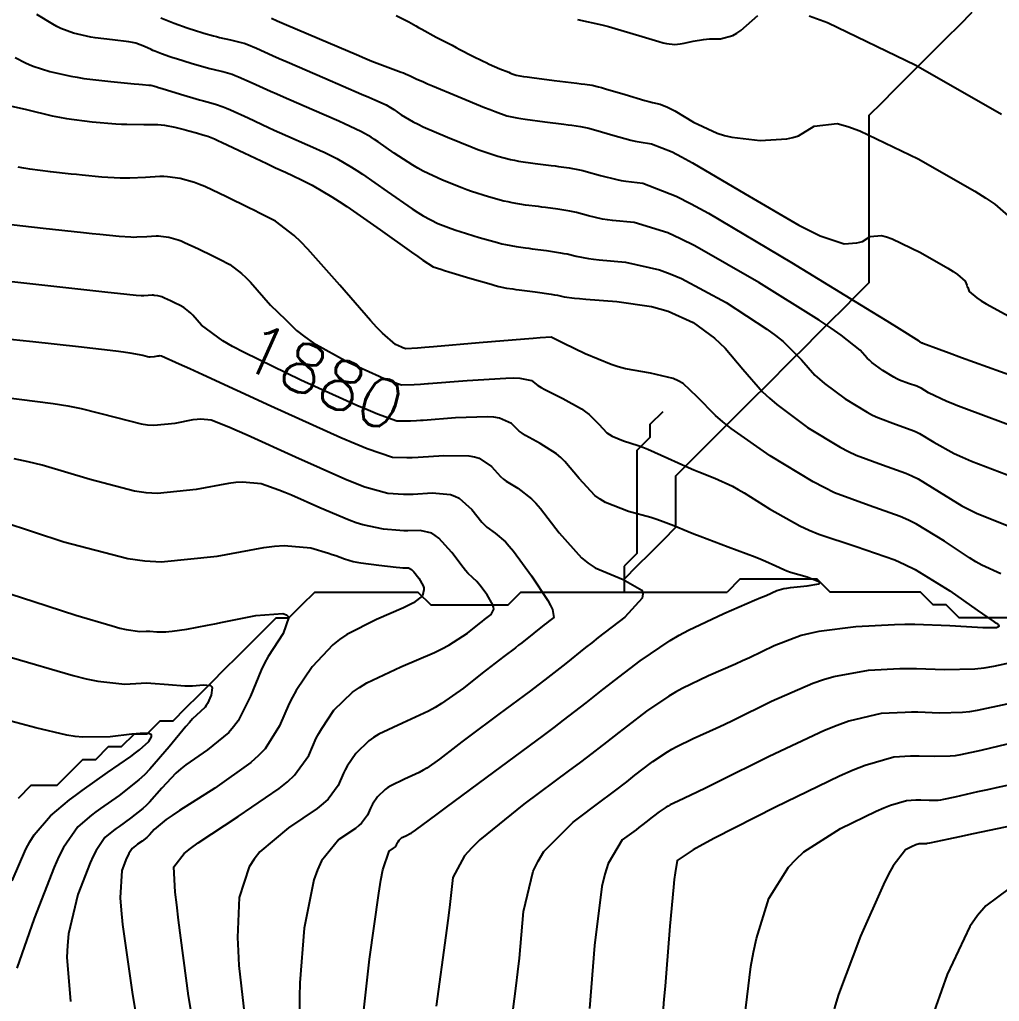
# Model space of a CAD drawing. Header units: metres. Extents: x 837117 to 838477, y 1189012 to 1191015.
# Drawn here: x 838289.9 to 838366, y 1189108.7 to 1189184.9 of the extents above; entities that cross this region are included whole.
import ezdxf

# ---------------------------------------------------------------- set-up
doc = ezdxf.new("R2010")
doc.units = ezdxf.units.M
doc.header["$LTSCALE"] = 0.3
doc.layers.add('COTAS 10', color=1, linetype='Continuous')
doc.layers.add('COTAS INT', color=252, linetype='Continuous')
doc.layers.add('DRENAJE', color=5, linetype='Continuous', lineweight=25)
doc.styles.get("Standard").update_dxf_attribs({"font": 'simplex.shx'})

msp = doc.modelspace()

# ---------------------------------------------------------------- linework, layer by layer
at = {"layer": 'COTAS 10'}
for points, elevation in [([(838367.559, 1189153.093), (838363.411, 1189154.628), (838362.572, 1189154.954), (838362.47, 1189154.996), (838361.868, 1189155.238), (838360.444, 1189155.908), (838359.876, 1189156.257), (838359.712, 1189156.339), (838359.545, 1189156.414), (838358.915, 1189156.633), (838358.212, 1189156.896), (838357.998, 1189156.999), (838357.775, 1189157.116), (838356.901, 1189157.646), (838356.067, 1189158.262), (838355.87, 1189158.432), (838355.688, 1189158.602), (838355.151, 1189159.216), (838353.677, 1189160.395), (838352.905, 1189160.922), (838351.974, 1189161.535), (838347.294, 1189164.47), (838342.335, 1189167.313), (838341.228, 1189167.867), (838340.236, 1189168.32), (838337.618, 1189169.117), (838335.939, 1189169.281), (838335.541, 1189169.337), (838335.171, 1189169.396), (838334.075, 1189169.645), (838333.157, 1189169.893), (838332.9, 1189169.951), (838332.642, 1189170.005), (838331.697, 1189170.162), (838330.734, 1189170.289), (838330.464, 1189170.324), (838330.192, 1189170.359), (838329.198, 1189170.484), (838328.146, 1189170.657), (838327.837, 1189170.722), (838327.521, 1189170.794), (838326.318, 1189171.116), (838325.011, 1189171.539), (838324.63, 1189171.674), (838324.24, 1189171.818), (838322.763, 1189172.403), (838321.254, 1189173.115), (838320.845, 1189173.338), (838320.439, 1189173.572), (838319.004, 1189174.513), (838317.758, 1189175.385), (838317.472, 1189175.576), (838317.21, 1189175.745), (838316.477, 1189176.176), (838315.54, 1189176.615), (838315.149, 1189176.789), (838314.702, 1189176.987), (838312.614, 1189177.895), (838310.409, 1189178.854), (838309.888, 1189179.085), (838309.406, 1189179.301), (838307.99, 1189179.953), (838306.933, 1189180.424), (838306.678, 1189180.524), (838306.439, 1189180.612), (838305.711, 1189180.821), (838304.955, 1189180.999), (838304.699, 1189181.067), (838304.422, 1189181.143), (838303.251, 1189181.484), (838302.103, 1189181.838), (838301.84, 1189181.921), (838301.601, 1189181.998), (838300.938, 1189182.223), (838300.431, 1189182.424), (838300.291, 1189182.485), (838300.15, 1189182.549), (838299.643, 1189182.801), (838298.951, 1189183.043), (838298.695, 1189183.101), (838298.41, 1189183.155), (838297.145, 1189183.317), (838295.8, 1189183.477), (838295.464, 1189183.529), (838295.145, 1189183.586), (838294.124, 1189183.819), (838293.13, 1189184.2), (838292.828, 1189184.349), (838292.514, 1189184.517), (838291.28, 1189185.282)], 1890), ([(838316.503, 1189106.588), (838317.094, 1189111.955), (838317.805, 1189117.071), (838317.975, 1189118.069), (838318.134, 1189118.885), (838318.614, 1189120.32), (838318.95, 1189120.55), (838319.018, 1189120.605), (838319.076, 1189120.658), (838319.194, 1189120.819), (838319.255, 1189120.961), (838319.276, 1189121.002), (838319.3, 1189121.042), (838319.4, 1189121.193), (838319.552, 1189121.34), (838319.609, 1189121.379), (838319.671, 1189121.417), (838319.948, 1189121.548), (838320.249, 1189121.687), (838320.328, 1189121.731), (838320.403, 1189121.776), (838320.659, 1189121.956), (838321.737, 1189122.765), (838322.332, 1189123.207), (838323.056, 1189123.742), (838326.74, 1189126.462), (838330.588, 1189129.317), (838331.415, 1189129.937), (838332.139, 1189130.484), (838333.893, 1189131.844), (838335.192, 1189132.878), (838335.629, 1189133.219), (838336.1, 1189133.583), (838338.082, 1189135.097), (838340.416, 1189136.678), (838341.11, 1189137.085), (838341.825, 1189137.478), (838344.576, 1189138.787), (838346.961, 1189139.803), (838347.444, 1189140.01), (838347.85, 1189140.186), (838348.677, 1189140.558), (838349.237, 1189140.712), (838349.475, 1189140.751), (838349.748, 1189140.789), (838351.033, 1189140.913), (838351.958, 1189141.086), (838352.005, 1189141.154), (838351.96, 1189141.232), (838351.039, 1189141.586), (838349.747, 1189141.969), (838349.467, 1189142.063), (838349.221, 1189142.154), (838348.616, 1189142.439), (838347.814, 1189142.824), (838347.445, 1189142.976), (838347.012, 1189143.148), (838344.914, 1189143.936), (838342.737, 1189144.747), (838342.254, 1189144.933), (838341.822, 1189145.104), (838340.695, 1189145.582), (838339.675, 1189145.98), (838339.312, 1189146.099), (838338.914, 1189146.221), (838337.182, 1189146.696), (838335.4, 1189147.393), (838334.971, 1189147.655), (838334.569, 1189147.947), (838333.345, 1189149.251), (838332.248, 1189150.582), (838331.926, 1189150.891), (838331.595, 1189151.173), (838330.331, 1189151.978), (838329.188, 1189152.603), (838328.934, 1189152.772), (838328.705, 1189152.94), (838328.104, 1189153.531), (838327.178, 1189153.949), (838326.746, 1189154.008), (838326.237, 1189154.041), (838323.764, 1189153.954), (838321.258, 1189153.765), (838321.05, 1189153.753), (838320.729, 1189153.734), (838320.272, 1189153.713), (838319.216, 1189153.715), (838317.712, 1189154.242), (838316.972, 1189154.551), (838316.093, 1189154.932), (838311.748, 1189156.898), (838307.368, 1189159.031), (838306.467, 1189159.516), (838305.7, 1189159.956), (838304.052, 1189161.167), (838303.721, 1189161.542), (838303.375, 1189161.931), (838303.22, 1189162.09), (838303.079, 1189162.227), (838302.687, 1189162.529), (838302.345, 1189162.702), (838302.236, 1189162.757), (838302.119, 1189162.815), (838301.645, 1189163.05), (838301.18, 1189163.265), (838301.069, 1189163.31), (838300.965, 1189163.349), (838300.657, 1189163.44), (838300.388, 1189163.474), (838300.309, 1189163.477), (838300.229, 1189163.479), (838299.922, 1189163.462), (838299.586, 1189163.444), (838299.486, 1189163.443), (838299.384, 1189163.445), (838298.991, 1189163.47), (838297.548, 1189163.621), (838296.783, 1189163.704), (838295.86, 1189163.803), (838291.208, 1189164.308), (838286.511, 1189164.833)], 1880), ([(838289.299, 1189140.281), (838290.159, 1189139.992), (838291.034, 1189139.701), (838294.317, 1189138.647), (838297.132, 1189137.807), (838297.712, 1189137.651), (838298.204, 1189137.53), (838299.259, 1189137.37), (838299.759, 1189137.405), (838299.902, 1189137.406), (838300.047, 1189137.403), (838300.586, 1189137.363), (838301.28, 1189137.356), (838301.523, 1189137.375), (838301.787, 1189137.402), (838302.924, 1189137.573), (838304.523, 1189137.874), (838305.078, 1189137.983), (838305.683, 1189138.104), (838308.271, 1189138.634), (838310.364, 1189138.785), (838310.655, 1189138.667), (838310.821, 1189138.48), (838310.379, 1189137.226), (838309.226, 1189135.441), (838308.943, 1189134.919), (838308.676, 1189134.385), (838307.843, 1189132.357), (838306.891, 1189130.436), (838306.549, 1189129.971), (838306.173, 1189129.534), (838304.53, 1189128.193), (838302.848, 1189127.034), (838302.447, 1189126.711), (838302.075, 1189126.388), (838300.964, 1189125.214), (838300.029, 1189124.139), (838299.768, 1189123.878), (838299.506, 1189123.632), (838298.551, 1189122.878), (838297.662, 1189122.252), (838297.441, 1189122.088), (838297.231, 1189121.927), (838296.564, 1189121.378), (838295.881, 1189120.382), (838295.66, 1189119.94), (838295.426, 1189119.425), (838294.469, 1189116.966), (838293.744, 1189113.908), (838293.656, 1189113.016), (838293.618, 1189112.104), (838293.887, 1189108.648)], 1870), ([(838346.113, 1189106.662), (838346.681, 1189111.369), (838346.883, 1189112.493), (838347.105, 1189113.538), (838348.067, 1189116.662), (838349.583, 1189119.086), (838350.153, 1189119.69), (838350.789, 1189120.264), (838353.628, 1189122.097), (838356.401, 1189123.428), (838356.994, 1189123.687), (838357.512, 1189123.898), (838358.752, 1189124.265), (838359.476, 1189124.302), (838359.668, 1189124.305), (838359.856, 1189124.305), (838360.507, 1189124.281), (838361.198, 1189124.296), (838361.412, 1189124.32), (838361.636, 1189124.354), (838362.527, 1189124.547), (838364.286, 1189124.956), (838365.057, 1189125.124), (838365.952, 1189125.316), (838370.21, 1189126.211)], 1890)]:
    msp.add_lwpolyline(points, dxfattribs=dict(at, elevation=elevation))
at = {"layer": 'COTAS INT'}
for points, elevation in [([(838319.165, 1189185.208), (838320.139, 1189184.712), (838320.676, 1189184.386), (838320.892, 1189184.264), (838321.137, 1189184.129), (838322.268, 1189183.528), (838323.498, 1189182.885), (838323.807, 1189182.724), (838324.102, 1189182.571), (838325.053, 1189182.076), (838325.905, 1189181.65), (838326.138, 1189181.539), (838326.369, 1189181.432), (838327.195, 1189181.071), (838327.887, 1189180.787), (838328.035, 1189180.728), (838328.163, 1189180.678), (838328.468, 1189180.569), (838329.031, 1189180.474), (838329.321, 1189180.433), (838329.671, 1189180.386), (838331.421, 1189180.164), (838333.167, 1189179.947), (838333.515, 1189179.904), (838333.803, 1189179.868), (838334.351, 1189179.798), (838334.843, 1189179.671), (838335.096, 1189179.599), (838335.398, 1189179.51), (838336.911, 1189179.056), (838338.448, 1189178.601), (838338.766, 1189178.513), (838339.038, 1189178.441), (838339.631, 1189178.314), (838340.203, 1189178.089), (838340.461, 1189177.954), (838340.763, 1189177.789), (838342.213, 1189176.93), (838344.064, 1189176.062), (838344.617, 1189175.891), (838345.189, 1189175.749), (838347.402, 1189175.486), (838349.46, 1189175.618), (838349.933, 1189175.726), (838350.364, 1189175.864), (838351.573, 1189176.619), (838353.382, 1189176.809), (838354.191, 1189176.591), (838355.134, 1189176.255), (838359.655, 1189174.066), (838364.04, 1189171.563), (838364.898, 1189171.029), (838365.601, 1189170.565), (838366.854, 1189169.462)], 1896), ([(838333.236, 1189184.888), (838335.107, 1189184.47), (838335.623, 1189184.339), (838336.138, 1189184.201), (838337.989, 1189183.646), (838339.536, 1189183.172), (838339.859, 1189183.086), (838340.137, 1189183.018), (838340.763, 1189182.935), (838341.183, 1189183.003), (838341.332, 1189183.03), (838341.495, 1189183.061), (838342.202, 1189183.206), (838343.011, 1189183.337), (838343.239, 1189183.36), (838343.469, 1189183.377), (838344.313, 1189183.389), (838345.279, 1189183.653), (838345.585, 1189183.828), (838345.909, 1189184.047), (838347.218, 1189185.207)], 1898), ([(838351.189, 1189185.164), (838352.619, 1189184.656), (838359.476, 1189181.336), (838366.128, 1189177.539)], 1898), ([(838300.892, 1189185.016), (838301.942, 1189184.601), (838302.931, 1189184.25), (838303.183, 1189184.164), (838303.427, 1189184.082), (838304.229, 1189183.827), (838304.997, 1189183.613), (838305.218, 1189183.556), (838305.444, 1189183.502), (838306.291, 1189183.316), (838307.131, 1189183.109), (838307.352, 1189183.041), (838307.569, 1189182.967), (838308.308, 1189182.662), (838309.555, 1189182.099), (838310.091, 1189181.863), (838310.71, 1189181.593), (838313.635, 1189180.327), (838316.473, 1189179.101), (838317.037, 1189178.856), (838317.505, 1189178.652), (838318.392, 1189178.254), (838318.726, 1189178.058), (838318.846, 1189177.98), (838318.977, 1189177.893), (838319.545, 1189177.495), (838320.487, 1189176.946), (838320.853, 1189176.764), (838321.264, 1189176.569), (838323.13, 1189175.754), (838325.045, 1189174.979), (838325.487, 1189174.808), (838325.892, 1189174.656), (838327.035, 1189174.267), (838328.024, 1189174.021), (838328.332, 1189173.959), (838328.654, 1189173.9), (838329.939, 1189173.711), (838331.184, 1189173.555), (838331.481, 1189173.518), (838331.757, 1189173.482), (838332.582, 1189173.374), (838333.376, 1189173.227), (838333.632, 1189173.167), (838333.904, 1189173.098), (838335.02, 1189172.782), (838336.264, 1189172.465), (838336.616, 1189172.395), (838336.972, 1189172.334), (838338.289, 1189172.182), (838340.875, 1189171.179), (838342.031, 1189170.581), (838343.378, 1189169.844), (838349.835, 1189166.028), (838356.034, 1189162.224), (838357.22, 1189161.495), (838358.174, 1189160.907), (838359.704, 1189159.952), (838359.737, 1189159.915), (838359.748, 1189159.904), (838359.76, 1189159.894), (838359.811, 1189159.856), (838359.864, 1189159.824), (838359.878, 1189159.817), (838359.891, 1189159.811), (838359.934, 1189159.795), (838359.972, 1189159.781), (838359.982, 1189159.777), (838359.992, 1189159.772), (838360.027, 1189159.75), (838361.279, 1189159.289), (838362.056, 1189159.006), (838363.021, 1189158.657), (838368.059, 1189156.836)], 1892), ([(838309.481, 1189184.993), (838309.932, 1189184.797), (838310.475, 1189184.562), (838313.211, 1189183.382), (838316.087, 1189182.159), (838316.72, 1189181.896), (838317.281, 1189181.666), (838318.715, 1189181.11), (838319.541, 1189180.811), (838319.719, 1189180.744), (838319.874, 1189180.683), (838320.25, 1189180.519), (838320.459, 1189180.41), (838320.51, 1189180.384), (838320.556, 1189180.36), (838320.697, 1189180.286), (838321.269, 1189180.038), (838321.588, 1189179.904), (838321.976, 1189179.741), (838323.957, 1189178.914), (838326.02, 1189178.069), (838326.46, 1189177.893), (838326.843, 1189177.744), (838327.751, 1189177.418), (838328.527, 1189177.247), (838328.827, 1189177.196), (838329.162, 1189177.143), (838330.68, 1189176.937), (838332.176, 1189176.751), (838332.498, 1189176.711), (838332.78, 1189176.675), (838333.467, 1189176.586), (838334.109, 1189176.449), (838334.364, 1189176.383), (838334.651, 1189176.304), (838335.966, 1189175.919), (838337.356, 1189175.533), (838337.691, 1189175.454), (838338.005, 1189175.388), (838338.96, 1189175.248), (838340.571, 1189174.614), (838341.299, 1189174.235), (838342.149, 1189173.768), (838346.237, 1189171.348), (838350.386, 1189168.934), (838351.275, 1189168.47), (838352.051, 1189168.096), (838353.913, 1189167.483), (838354.907, 1189167.547), (838355.135, 1189167.599), (838355.344, 1189167.666), (838355.928, 1189168.03), (838356.802, 1189168.122), (838357.193, 1189168.017), (838357.649, 1189167.855), (838359.833, 1189166.797), (838361.952, 1189165.587), (838362.367, 1189165.329), (838362.706, 1189165.105), (838363.312, 1189164.572), (838363.431, 1189164.258), (838363.464, 1189164.172), (838363.498, 1189164.086), (838363.619, 1189163.778), (838364.207, 1189163.271), (838364.535, 1189163.061), (838364.934, 1189162.819), (838366.969, 1189161.693)], 1894), ([(838289.595, 1189181.951), (838290.408, 1189181.513), (838290.689, 1189181.395), (838290.995, 1189181.277), (838292.299, 1189180.86), (838293.913, 1189180.489), (838294.414, 1189180.4), (838294.938, 1189180.317), (838297.025, 1189180.068), (838298.84, 1189179.899), (838299.192, 1189179.867), (838299.48, 1189179.841), (838299.975, 1189179.801), (838300.04, 1189179.8), (838300.057, 1189179.799), (838300.072, 1189179.798), (838300.122, 1189179.789), (838300.501, 1189179.676), (838300.724, 1189179.609), (838300.999, 1189179.526), (838302.418, 1189179.098), (838303.9, 1189178.657), (838304.215, 1189178.567), (838304.489, 1189178.49), (838305.131, 1189178.326), (838305.747, 1189178.114), (838306.004, 1189178.008), (838306.298, 1189177.88), (838307.673, 1189177.245), (838309.258, 1189176.502), (838309.686, 1189176.307), (838310.108, 1189176.116), (838312.93, 1189174.873), (838313.261, 1189174.722), (838313.574, 1189174.577), (838314.563, 1189174.097), (838315.694, 1189173.433), (838316.097, 1189173.172), (838316.54, 1189172.876), (838318.463, 1189171.53), (838320.391, 1189170.198), (838320.836, 1189169.911), (838321.244, 1189169.66), (838322.395, 1189169.052), (838323.436, 1189168.657), (838323.773, 1189168.541), (838324.131, 1189168.421), (838325.601, 1189167.965), (838327.018, 1189167.567), (838327.342, 1189167.484), (838327.637, 1189167.414), (838328.457, 1189167.258), (838329.2, 1189167.163), (838329.447, 1189167.131), (838329.711, 1189167.097), (838330.812, 1189166.95), (838331.908, 1189166.782), (838332.168, 1189166.735), (838332.41, 1189166.687), (838333.13, 1189166.508), (838334.079, 1189166.328), (838334.466, 1189166.278), (838334.907, 1189166.228), (838336.947, 1189166.051), (838339.598, 1189165.462), (838340.425, 1189165.154), (838341.291, 1189164.782), (838344.752, 1189162.913), (838347.913, 1189160.845), (838348.59, 1189160.348), (838349.18, 1189159.884), (838350.598, 1189158.481), (838351.639, 1189157.29), (838351.993, 1189156.96), (838352.375, 1189156.629), (838353.991, 1189155.436), (838355.686, 1189154.408), (838356.117, 1189154.182), (838356.533, 1189153.982), (838357.897, 1189153.472), (838359.117, 1189153.047), (838359.441, 1189152.901), (838359.759, 1189152.742), (838360.861, 1189152.065), (838362.458, 1189151.188), (838363.089, 1189150.902), (838363.801, 1189150.599), (838367.058, 1189149.35)], 1888), ([(838288.253, 1189178.399), (838290.473, 1189177.901), (838292.477, 1189177.412), (838293.03, 1189177.302), (838293.583, 1189177.204), (838295.574, 1189176.944), (838297.398, 1189176.799), (838297.846, 1189176.774), (838298.268, 1189176.756), (838299.586, 1189176.742), (838300.659, 1189176.729), (838300.927, 1189176.711), (838301.182, 1189176.686), (838301.998, 1189176.541), (838302.699, 1189176.358), (838302.883, 1189176.308), (838303.061, 1189176.258), (838303.665, 1189176.082), (838304.149, 1189175.939), (838304.252, 1189175.909), (838304.341, 1189175.884), (838304.551, 1189175.83), (838305.055, 1189175.617), (838305.33, 1189175.491), (838305.663, 1189175.336), (838307.355, 1189174.536), (838309.11, 1189173.704), (838309.483, 1189173.529), (838309.807, 1189173.377), (838310.57, 1189173.03), (838311.158, 1189172.759), (838311.372, 1189172.656), (838311.609, 1189172.54), (838312.649, 1189172.019), (838314.178, 1189171.121), (838314.723, 1189170.767), (838315.321, 1189170.368), (838317.922, 1189168.548), (838320.343, 1189166.824), (838320.828, 1189166.485), (838321.233, 1189166.206), (838322.028, 1189165.701), (838322.631, 1189165.496), (838322.915, 1189165.407), (838323.25, 1189165.304), (838324.884, 1189164.814), (838326.515, 1189164.34), (838326.848, 1189164.247), (838327.129, 1189164.171), (838327.716, 1189164.032), (838328.209, 1189163.968), (838328.43, 1189163.938), (838328.688, 1189163.904), (838329.928, 1189163.737), (838331.174, 1189163.56), (838331.437, 1189163.519), (838331.663, 1189163.481), (838332.184, 1189163.372), (838332.987, 1189163.259), (838333.391, 1189163.219), (838333.874, 1189163.175), (838336.276, 1189162.985), (838338.96, 1189162.604), (838339.622, 1189162.44), (838340.247, 1189162.251), (838342.211, 1189161.355), (838343.852, 1189160.156), (838344.275, 1189159.775), (838344.684, 1189159.373), (838346.045, 1189157.745), (838347.59, 1189155.977), (838348.115, 1189155.487), (838348.682, 1189154.997), (838351.081, 1189153.225), (838353.597, 1189151.7), (838354.237, 1189151.365), (838354.854, 1189151.067), (838356.879, 1189150.31), (838358.689, 1189149.68), (838359.17, 1189149.463), (838359.643, 1189149.228), (838361.277, 1189148.223), (838363.047, 1189147.137), (838363.605, 1189146.85), (838364.192, 1189146.57), (838366.558, 1189145.607)], 1886), ([(838366.058, 1189141.864), (838364.582, 1189142.541), (838364.121, 1189142.798), (838363.636, 1189143.086), (838361.694, 1189144.38), (838359.527, 1189145.713), (838358.9, 1189146.025), (838358.262, 1189146.313), (838355.86, 1189147.149), (838353.175, 1189148.153), (838352.357, 1189148.547), (838351.507, 1189148.991), (838348.171, 1189151.015), (838345.146, 1189153.148), (838344.492, 1189153.661), (838343.918, 1189154.141), (838342.511, 1189155.593), (838341.417, 1189156.624), (838341.041, 1189156.838), (838340.634, 1189157.021), (838338.899, 1189157.424), (838336.938, 1189157.778), (838336.389, 1189157.93), (838335.836, 1189158.106), (838333.817, 1189158.936), (838332.174, 1189159.731), (838331.86, 1189159.885), (838331.606, 1189160.01), (838331.194, 1189160.219), (838330.325, 1189160.164), (838329.782, 1189160.122), (838329.109, 1189160.068), (838325.585, 1189159.776), (838322.053, 1189159.481), (838321.373, 1189159.425), (838320.823, 1189159.381), (838319.914, 1189159.314), (838319.75, 1189159.372), (838319.67, 1189159.405), (838319.574, 1189159.447), (838319.099, 1189159.661), (838318.089, 1189160.527), (838317.654, 1189160.98), (838317.153, 1189161.524), (838314.785, 1189164.257), (838312.314, 1189167.047), (838311.749, 1189167.628), (838311.235, 1189168.125), (838309.806, 1189169.227), (838308.558, 1189169.858), (838308.158, 1189170.059), (838307.734, 1189170.27), (838306.004, 1189171.129), (838304.304, 1189171.913), (838303.899, 1189172.079), (838303.523, 1189172.222), (838302.398, 1189172.551), (838301.415, 1189172.676), (838301.128, 1189172.689), (838300.834, 1189172.694), (838299.716, 1189172.634), (838298.489, 1189172.566), (838298.125, 1189172.565), (838297.752, 1189172.572), (838296.319, 1189172.661), (838294.798, 1189172.807), (838294.369, 1189172.85), (838293.937, 1189172.894), (838292.349, 1189173.062), (838290.729, 1189173.276), (838290.277, 1189173.348), (838289.823, 1189173.427)], 1884), ([(838288.62, 1189169.054), (838291.779, 1189168.685), (838294.899, 1189168.349), (838295.576, 1189168.277), (838296.173, 1189168.214), (838297.655, 1189168.065), (838298.568, 1189168.009), (838298.806, 1189168.004), (838299.037, 1189168.005), (838299.819, 1189168.048), (838300.531, 1189168.086), (838300.719, 1189168.083), (838300.902, 1189168.075), (838301.528, 1189167.996), (838302.244, 1189167.786), (838302.484, 1189167.694), (838302.742, 1189167.589), (838303.825, 1189167.089), (838304.927, 1189166.543), (838305.197, 1189166.408), (838305.452, 1189166.28), (838306.247, 1189165.878), (838307.157, 1189165.176), (838307.484, 1189164.859), (838307.845, 1189164.489), (838309.418, 1189162.712), (838310.558, 1189161.593), (838311.426, 1189160.74), (838312.06, 1189160.248), (838312.729, 1189159.779), (838315.424, 1189158.28), (838317.833, 1189157.189), (838318.321, 1189156.978), (838318.731, 1189156.807), (838319.565, 1189156.515), (838320.548, 1189156.547), (838321.051, 1189156.58), (838321.622, 1189156.621), (838321.655, 1189156.623), (838324.674, 1189156.865), (838327.673, 1189157.054), (838328.264, 1189157.065), (838328.752, 1189157.057), (838329.649, 1189156.875), (838330.156, 1189156.475), (838330.397, 1189156.329), (838330.681, 1189156.167), (838332.074, 1189155.457), (838333.526, 1189154.659), (838333.847, 1189154.442), (838334.135, 1189154.227), (838334.883, 1189153.466), (838335.494, 1189152.813), (838335.695, 1189152.667), (838335.91, 1189152.536), (838336.801, 1189152.188), (838337.924, 1189151.829), (838338.285, 1189151.692), (838338.669, 1189151.537), (838340.235, 1189150.841), (838341.835, 1189150.112), (838342.239, 1189149.936), (838342.627, 1189149.772), (838343.888, 1189149.277), (838345.239, 1189148.657), (838345.684, 1189148.415), (838346.159, 1189148.142), (838348.13, 1189146.902), (838350.48, 1189145.579), (838351.194, 1189145.254), (838351.936, 1189144.947), (838354.842, 1189143.988), (838357.834, 1189142.946), (838358.629, 1189142.587), (838359.41, 1189142.198), (838362.111, 1189140.538), (838364.225, 1189139.036), (838364.637, 1189138.746), (838364.973, 1189138.512), (838365.558, 1189138.121), (838365.66, 1189138.068), (838365.691, 1189138.047), (838365.724, 1189138.023), (838365.856, 1189137.912), (838365.924, 1189137.795), (838365.917, 1189137.768), (838365.899, 1189137.742), (838365.74, 1189137.668), (838365.041, 1189137.654), (838364.683, 1189137.666), (838364.254, 1189137.686), (838362.109, 1189137.819), (838359.401, 1189137.918), (838358.617, 1189137.917), (838357.817, 1189137.903), (838354.806, 1189137.751), (838351.944, 1189137.381), (838351.239, 1189137.231), (838350.572, 1189137.06), (838348.479, 1189136.268), (838346.577, 1189135.344), (838346.029, 1189135.09), (838345.473, 1189134.837), (838343.392, 1189133.927), (838341.353, 1189132.956), (838340.823, 1189132.664), (838340.309, 1189132.363), (838338.578, 1189131.191), (838337.109, 1189130.069), (838336.76, 1189129.799), (838336.436, 1189129.546), (838335.473, 1189128.779), (838334.003, 1189127.646), (838333.359, 1189127.162), (838332.613, 1189126.604), (838329.063, 1189123.974), (838325.65, 1189121.209), (838324.99, 1189120.566), (838324.454, 1189119.977), (838323.546, 1189118.291), (838323.286, 1189115.944), (838323.158, 1189114.937), (838323.006, 1189113.775), (838322.252, 1189108.291)], 1882), ([(838288.983, 1189160.109), (838289.972, 1189160), (838290.958, 1189159.891), (838294.499, 1189159.499), (838297.409, 1189159.156), (838297.998, 1189159.078), (838298.494, 1189159.008), (838299.499, 1189158.818), (838299.875, 1189158.72), (838299.974, 1189158.707), (838300.07, 1189158.701), (838300.397, 1189158.733), (838300.671, 1189158.785), (838300.733, 1189158.792), (838300.79, 1189158.796), (838300.947, 1189158.782), (838302.322, 1189158.163), (838303.146, 1189157.786), (838304.163, 1189157.318), (838309.439, 1189154.885), (838314.858, 1189152.441), (838315.965, 1189151.966), (838316.902, 1189151.58), (838318.867, 1189150.916), (838319.996, 1189150.879), (838320.407, 1189150.889), (838320.861, 1189150.907), (838322.853, 1189151.043), (838324.801, 1189151.028), (838325.228, 1189150.951), (838325.605, 1189150.842), (838326.559, 1189150.187), (838327.255, 1189149.405), (838327.471, 1189149.216), (838327.696, 1189149.039), (838328.588, 1189148.499), (838329.664, 1189147.688), (838330.004, 1189147.339), (838330.362, 1189146.937), (838331.808, 1189145.037), (838333.523, 1189143.11), (838334.05, 1189142.692), (838334.601, 1189142.323), (838336.78, 1189141.404), (838338.215, 1189140.595), (838338.296, 1189140.295), (838338.241, 1189139.962), (838336.9, 1189138.484), (838334.838, 1189136.905), (838334.327, 1189136.509), (838333.843, 1189136.13), (838332.312, 1189134.908), (838330.691, 1189133.628), (838330.149, 1189133.213), (838329.567, 1189132.771), (838327.131, 1189130.953), (838324.781, 1189129.208), (838324.254, 1189128.811), (838323.78, 1189128.452), (838322.514, 1189127.467), (838321.54, 1189126.779), (838321.25, 1189126.606), (838320.952, 1189126.441), (838319.8, 1189125.91), (838318.744, 1189125.41), (838318.506, 1189125.265), (838318.291, 1189125.116), (838317.708, 1189124.553), (838317.327, 1189123.979), (838317.238, 1189123.824), (838317.156, 1189123.67), (838316.924, 1189123.127), (838316.472, 1189122.51), (838316.253, 1189122.31), (838315.993, 1189122.098), (838314.711, 1189121.223), (838313.358, 1189119.585), (838313.052, 1189118.89), (838312.776, 1189118.092), (838312.029, 1189114.338), (838311.676, 1189110.108), (838311.649, 1189109.008), (838311.652, 1189107.939)], 1878), ([(838287.454, 1189155.738), (838292.539, 1189155.075), (838293.681, 1189154.887), (838294.708, 1189154.698), (838297.454, 1189153.996), (838299.367, 1189153.494), (838299.868, 1189153.431), (838300.357, 1189153.4), (838302.019, 1189153.561), (838303.41, 1189153.827), (838303.727, 1189153.863), (838304.015, 1189153.882), (838304.813, 1189153.812), (838306.182, 1189153.261), (838306.831, 1189152.977), (838307.598, 1189152.636), (838311.34, 1189150.927), (838315.182, 1189149.229), (838316.011, 1189148.895), (838316.738, 1189148.62), (838318.517, 1189148.116), (838319.721, 1189148.046), (838320.085, 1189148.044), (838320.463, 1189148.049), (838321.942, 1189148.132), (838323.366, 1189148.014), (838323.71, 1189147.894), (838324.032, 1189147.735), (838325.014, 1189146.844), (838325.805, 1189145.87), (838326.008, 1189145.66), (838326.203, 1189145.475), (838326.846, 1189145.02), (838327.641, 1189144.335), (838327.931, 1189144.004), (838328.252, 1189143.613), (838329.667, 1189141.69), (838330.912, 1189139.784), (838331.126, 1189139.403), (838331.283, 1189139.086), (838331.38, 1189138.471), (838330.977, 1189138.161), (838330.819, 1189138.036), (838330.642, 1189137.895), (838329.835, 1189137.242), (838328.911, 1189136.503), (838328.659, 1189136.306), (838328.409, 1189136.113), (838327.522, 1189135.444), (838326.506, 1189134.674), (838326.175, 1189134.416), (838325.823, 1189134.139), (838324.37, 1189132.979), (838322.677, 1189131.781), (838322.173, 1189131.481), (838321.654, 1189131.195), (838319.653, 1189130.272), (838317.818, 1189129.403), (838317.403, 1189129.15), (838317.029, 1189128.891), (838316.017, 1189127.913), (838315.354, 1189126.915), (838315.199, 1189126.645), (838315.058, 1189126.378), (838314.654, 1189125.434), (838313.869, 1189124.363), (838313.488, 1189124.016), (838313.035, 1189123.646), (838310.808, 1189122.126), (838308.582, 1189120.284), (838308.129, 1189119.712), (838307.748, 1189119.113), (838306.964, 1189116.722), (838306.849, 1189113.627), (838306.889, 1189112.583), (838306.961, 1189111.459), (838307.481, 1189106.722)], 1876), ([(838304.165, 1189102.501), (838303.042, 1189109.106), (838302.269, 1189114.978), (838302.129, 1189116.159), (838302.021, 1189117.147), (838301.899, 1189119.106), (838302.72, 1189120.133), (838303.207, 1189120.534), (838303.806, 1189120.984), (838306.905, 1189123.028), (838310.078, 1189125.194), (838310.722, 1189125.721), (838311.265, 1189126.216), (838312.383, 1189127.742), (838312.959, 1189129.086), (838313.161, 1189129.467), (838313.381, 1189129.852), (838314.326, 1189131.272), (838315.768, 1189132.667), (838316.301, 1189133.035), (838316.891, 1189133.396), (838319.506, 1189134.634), (838322.12, 1189135.758), (838322.711, 1189136.046), (838323.244, 1189136.325), (838324.687, 1189137.249), (838325.619, 1189137.995), (838325.83, 1189138.162), (838326.02, 1189138.311), (838326.537, 1189138.704), (838326.721, 1189139.108), (838326.701, 1189139.264), (838326.651, 1189139.439), (838326.214, 1189140.229), (838325.657, 1189140.987), (838325.53, 1189141.141), (838325.416, 1189141.271), (838325.103, 1189141.541), (838324.71, 1189141.91), (838324.545, 1189142.103), (838324.355, 1189142.335), (838323.469, 1189143.5), (838322.459, 1189144.628), (838322.192, 1189144.837), (838321.93, 1189145.001), (838321.031, 1189145.221), (838320.066, 1189145.191), (838319.763, 1189145.198), (838319.445, 1189145.212), (838318.168, 1189145.317), (838316.574, 1189145.66), (838316.057, 1189145.824), (838315.506, 1189146.018), (838313.241, 1189146.969), (838311.032, 1189147.953), (838310.516, 1189148.169), (838310.043, 1189148.359), (838308.678, 1189148.842), (838307.241, 1189148.968), (838306.721, 1189148.934), (838306.149, 1189148.87), (838303.641, 1189148.39), (838300.644, 1189148.099), (838299.763, 1189148.155), (838298.859, 1189148.269), (838295.409, 1189149.173), (838291.688, 1189150.301), (838290.613, 1189150.557), (838289.52, 1189150.789)], 1874), ([(838288.669, 1189145.905), (838293.364, 1189144.35), (838298.351, 1189143.043), (838299.657, 1189142.878), (838300.931, 1189142.798), (838305.263, 1189143.218), (838308.887, 1189143.912), (838309.715, 1189144.004), (838310.466, 1189144.053), (838312.543, 1189143.871), (838313.903, 1189143.457), (838314.202, 1189143.36), (838314.467, 1189143.271), (838315.142, 1189143.011), (838315.83, 1189142.807), (838316.102, 1189142.753), (838316.41, 1189142.7), (838317.819, 1189142.517), (838319.169, 1189142.378), (838319.441, 1189142.353), (838319.668, 1189142.333), (838320.12, 1189142.31), (838320.341, 1189142.196), (838320.424, 1189142.12), (838320.515, 1189142.024), (838320.923, 1189141.516), (838321.249, 1189140.92), (838321.29, 1189140.769), (838321.308, 1189140.624), (838321.195, 1189140.15), (838320.495, 1189139.605), (838320.143, 1189139.414), (838319.723, 1189139.206), (838317.635, 1189138.312), (838315.327, 1189137.136), (838314.767, 1189136.75), (838314.242, 1189136.338), (838312.635, 1189134.632), (838311.408, 1189132.788), (838311.122, 1189132.289), (838310.861, 1189131.795), (838310.113, 1189130.049), (838308.982, 1189128.267), (838308.479, 1189127.749), (838307.893, 1189127.22), (838305.091, 1189125.223), (838302.335, 1189123.472), (838301.778, 1189123.099), (838301.311, 1189122.775), (838300.371, 1189122.005), (838300.011, 1189121.592), (838299.911, 1189121.491), (838299.81, 1189121.397), (838299.443, 1189121.107), (838299.101, 1189120.866), (838299.016, 1189120.803), (838298.935, 1189120.741), (838298.678, 1189120.53), (838298.416, 1189120.147), (838298.331, 1189119.977), (838298.241, 1189119.779), (838297.873, 1189118.833), (838297.752, 1189116.696), (838297.818, 1189115.747), (838297.927, 1189114.644), (838298.68, 1189109.369), (838299.525, 1189104.211)], 1872), ([(838289.309, 1189135.358), (838294.094, 1189133.965), (838295.114, 1189133.712), (838296.002, 1189133.517), (838298.109, 1189133.292), (838299.386, 1189133.381), (838299.751, 1189133.384), (838300.12, 1189133.377), (838301.495, 1189133.275), (838302.767, 1189133.169), (838303.072, 1189133.16), (838303.356, 1189133.16), (838304.212, 1189133.231), (838304.741, 1189133.187), (838304.82, 1189133.114), (838304.869, 1189133.014), (838304.801, 1189132.433), (838304.514, 1189131.78), (838304.426, 1189131.635), (838304.334, 1189131.505), (838303.969, 1189131.163), (838303.361, 1189130.596), (838303.116, 1189130.324), (838302.838, 1189130.001), (838301.556, 1189128.423), (838300.047, 1189126.686), (838299.626, 1189126.264), (838299.202, 1189125.867), (838297.66, 1189124.65), (838296.222, 1189123.639), (838295.866, 1189123.373), (838295.526, 1189123.113), (838294.449, 1189122.226), (838293.346, 1189120.617), (838292.99, 1189119.903), (838292.612, 1189119.072), (838291.066, 1189115.099), (838289.716, 1189111.237)], 1868), ([(838327.923, 1189105.642), (838328.472, 1189109.864), (838328.599, 1189110.964), (838328.715, 1189112.033), (838329.044, 1189115.642), (838329.789, 1189118.784), (838330.168, 1189119.557), (838330.621, 1189120.289), (838332.88, 1189122.587), (838335.191, 1189124.299), (838335.677, 1189124.662), (838336.096, 1189124.977), (838337.053, 1189125.715), (838337.68, 1189126.214), (838337.891, 1189126.378), (838338.118, 1189126.554), (838339.074, 1189127.285), (838340.201, 1189128.048), (838340.536, 1189128.244), (838340.88, 1189128.434), (838342.208, 1189129.066), (838343.986, 1189129.871), (838344.615, 1189130.17), (838345.303, 1189130.503), (838348.281, 1189131.978), (838351.479, 1189133.375), (838352.306, 1189133.658), (838353.108, 1189133.896), (838355.792, 1189134.379), (838358.232, 1189134.503), (838358.88, 1189134.514), (838359.515, 1189134.515), (838361.709, 1189134.435), (838364.04, 1189134.484), (838364.762, 1189134.566), (838365.517, 1189134.678), (838368.52, 1189135.332)], 1884), ([(838366.522, 1189131.737), (838364.223, 1189131.237), (838363.645, 1189131.151), (838363.092, 1189131.088), (838361.308, 1189131.05), (838359.629, 1189131.112), (838359.142, 1189131.111), (838358.647, 1189131.102), (838356.779, 1189131.008), (838354.272, 1189130.411), (838353.374, 1189130.085), (838352.386, 1189129.691), (838348.083, 1189127.688), (838344.03, 1189125.661), (838343.201, 1189125.25), (838342.499, 1189124.905), (838341.024, 1189124.205), (838340.408, 1189123.912), (838340.248, 1189123.824), (838340.093, 1189123.733), (838339.571, 1189123.379), (838339.127, 1189123.04), (838339.022, 1189122.958), (838338.924, 1189122.882), (838338.633, 1189122.651), (838338.189, 1189122.308), (838337.995, 1189122.162), (838337.77, 1189121.994), (838336.698, 1189121.2), (838335.592, 1189119.37), (838335.346, 1189118.548), (838335.125, 1189117.59), (838334.542, 1189112.993), (838334.145, 1189108.121)], 1886), ([(838289.368, 1189118.013), (838290.429, 1189120.488), (838290.746, 1189121.061), (838291.072, 1189121.585), (838292.335, 1189123.073), (838293.822, 1189124.299), (838294.29, 1189124.658), (838294.783, 1189125.025), (838296.768, 1189126.421), (838298.562, 1189127.676), (838298.935, 1189127.954), (838299.254, 1189128.201), (838299.958, 1189128.846), (838300.173, 1189129.215), (838300.184, 1189129.289), (838300.174, 1189129.35), (838299.962, 1189129.471), (838299.29, 1189129.456), (838298.989, 1189129.432), (838298.638, 1189129.4), (838296.959, 1189129.214), (838294.859, 1189129.173), (838294.243, 1189129.232), (838293.613, 1189129.323), (838291.209, 1189129.905), (838288.886, 1189130.511)], 1866), ([(838366.564, 1189128.642), (838364.525, 1189128.142), (838362.93, 1189127.795), (838362.529, 1189127.735), (838362.145, 1189127.692), (838360.907, 1189127.666), (838359.742, 1189127.708), (838359.405, 1189127.708), (838359.061, 1189127.702), (838357.765, 1189127.636), (838355.545, 1189126.98), (838354.618, 1189126.602), (838353.555, 1189126.138), (838348.591, 1189123.754), (838343.863, 1189121.329), (838342.95, 1189120.839), (838342.209, 1189120.429), (838340.96, 1189119.603), (838340.794, 1189118.633), (838340.736, 1189118.131), (838340.673, 1189117.528), (838340.397, 1189114.509), (838340.094, 1189110.851), (838340.013, 1189109.845), (838339.933, 1189108.843), (838339.656, 1189105.25)], 1888), ([(838369.381, 1189122.806), (838363.928, 1189121.671), (838362.87, 1189121.45), (838362.008, 1189121.269), (838360.529, 1189120.953), (838360.343, 1189120.912), (838360.296, 1189120.905), (838360.251, 1189120.9), (838360.106, 1189120.897), (838359.97, 1189120.902), (838359.93, 1189120.902), (838359.89, 1189120.901), (838359.739, 1189120.893), (838359.479, 1189120.817), (838359.37, 1189120.772), (838359.246, 1189120.718), (838358.665, 1189120.439), (838357.714, 1189119.2), (838357.356, 1189118.54), (838356.957, 1189117.743), (838355.175, 1189113.721), (838353.479, 1189109.195), (838353.134, 1189108.081)], 1892), ([(838367.612, 1189118.108), (838364.911, 1189116.08), (838364.268, 1189115.325), (838363.67, 1189114.486), (838361.892, 1189110.758), (838360.581, 1189107.034)], 1894)]:
    msp.add_lwpolyline(points, dxfattribs=dict(at, elevation=elevation))
at = {"layer": 'DRENAJE'}
msp.add_line((838336.833, 1189142.442), (838336.833, 1189140.442), dxfattribs=at)
for points in [[(838363.824, 1189185.427, 0), (838362.824, 1189184.427, 0), (838361.825, 1189183.428, 0), (838360.825, 1189182.428, 0), (838358.826, 1189180.429, 0), (838357.826, 1189179.429, 0), (838356.826, 1189178.43, 0), (838355.827, 1189177.43, 0), (838355.827, 1189164.434, 0), (838354.827, 1189163.435, 0), (838353.827, 1189162.435, 0), (838352.828, 1189161.435, 0), (838351.828, 1189160.436, 0), (838350.828, 1189159.436, 0), (838349.829, 1189158.436, 0), (838347.829, 1189156.437, 0), (838346.83, 1189155.437, 0), (838345.83, 1189154.438, 0), (838344.83, 1189153.438, 0), (838343.831, 1189152.438, 0), (838342.831, 1189151.439, 0), (838341.831, 1189150.439, 0), (838340.832, 1189149.439, 0), (838340.832, 1189145.441, 0), (838339.832, 1189144.441, 0), (838338.832, 1189143.441, 0), (838337.833, 1189142.442, 0), (838336.833, 1189141.442, 0)], [(838339.832, 1189154.438, 0), (838338.832, 1189153.438, 0), (838338.832, 1189152.438, 0), (838337.833, 1189151.439, 0), (838337.833, 1189143.441, 0), (838336.833, 1189142.442, 0)], [(838370.822, 1189137.443, 0), (838369.822, 1189138.443, 0), (838362.824, 1189138.443, 0), (838361.825, 1189139.443, 0), (838360.825, 1189139.443, 0), (838359.825, 1189140.442, 0), (838352.828, 1189140.442, 0), (838351.828, 1189141.442, 0), (838345.83, 1189141.442, 0), (838344.83, 1189140.442, 0)], [(838289.849, 1189124.448, 0), (838290.849, 1189125.447, 0), (838292.848, 1189125.447, 0), (838294.847, 1189127.447, 0), (838295.847, 1189127.447, 0), (838296.847, 1189128.446, 0), (838297.846, 1189128.446, 0), (838298.846, 1189129.446, 0), (838299.846, 1189129.446, 0), (838300.845, 1189130.446, 0), (838301.845, 1189130.446, 0), (838302.845, 1189131.445, 0), (838303.844, 1189132.445, 0), (838304.844, 1189133.445, 0), (838305.844, 1189134.444, 0), (838306.843, 1189135.444, 0), (838307.843, 1189136.444, 0), (838308.843, 1189137.443, 0), (838309.842, 1189138.443, 0), (838310.842, 1189138.443, 0), (838311.842, 1189139.443, 0), (838312.841, 1189140.442, 0), (838320.839, 1189140.442, 0), (838321.838, 1189139.443, 0), (838327.836, 1189139.443, 0), (838328.836, 1189140.442, 0), (838336.833, 1189140.442, 0), (838344.83, 1189140.442, 0)]]:
    msp.add_polyline3d(points, dxfattribs=at)

# ---------------------------------------------------------------- texts
at = {"layer": 'COTAS 10', "insert": (838306.763, 1189158.091, 1880), "char_height": 3.8, "attachment_point": 7, "rotation": 335.80178}
msp.add_mtext('1880', dxfattribs=at)

doc.saveas('drawing.dxf')
